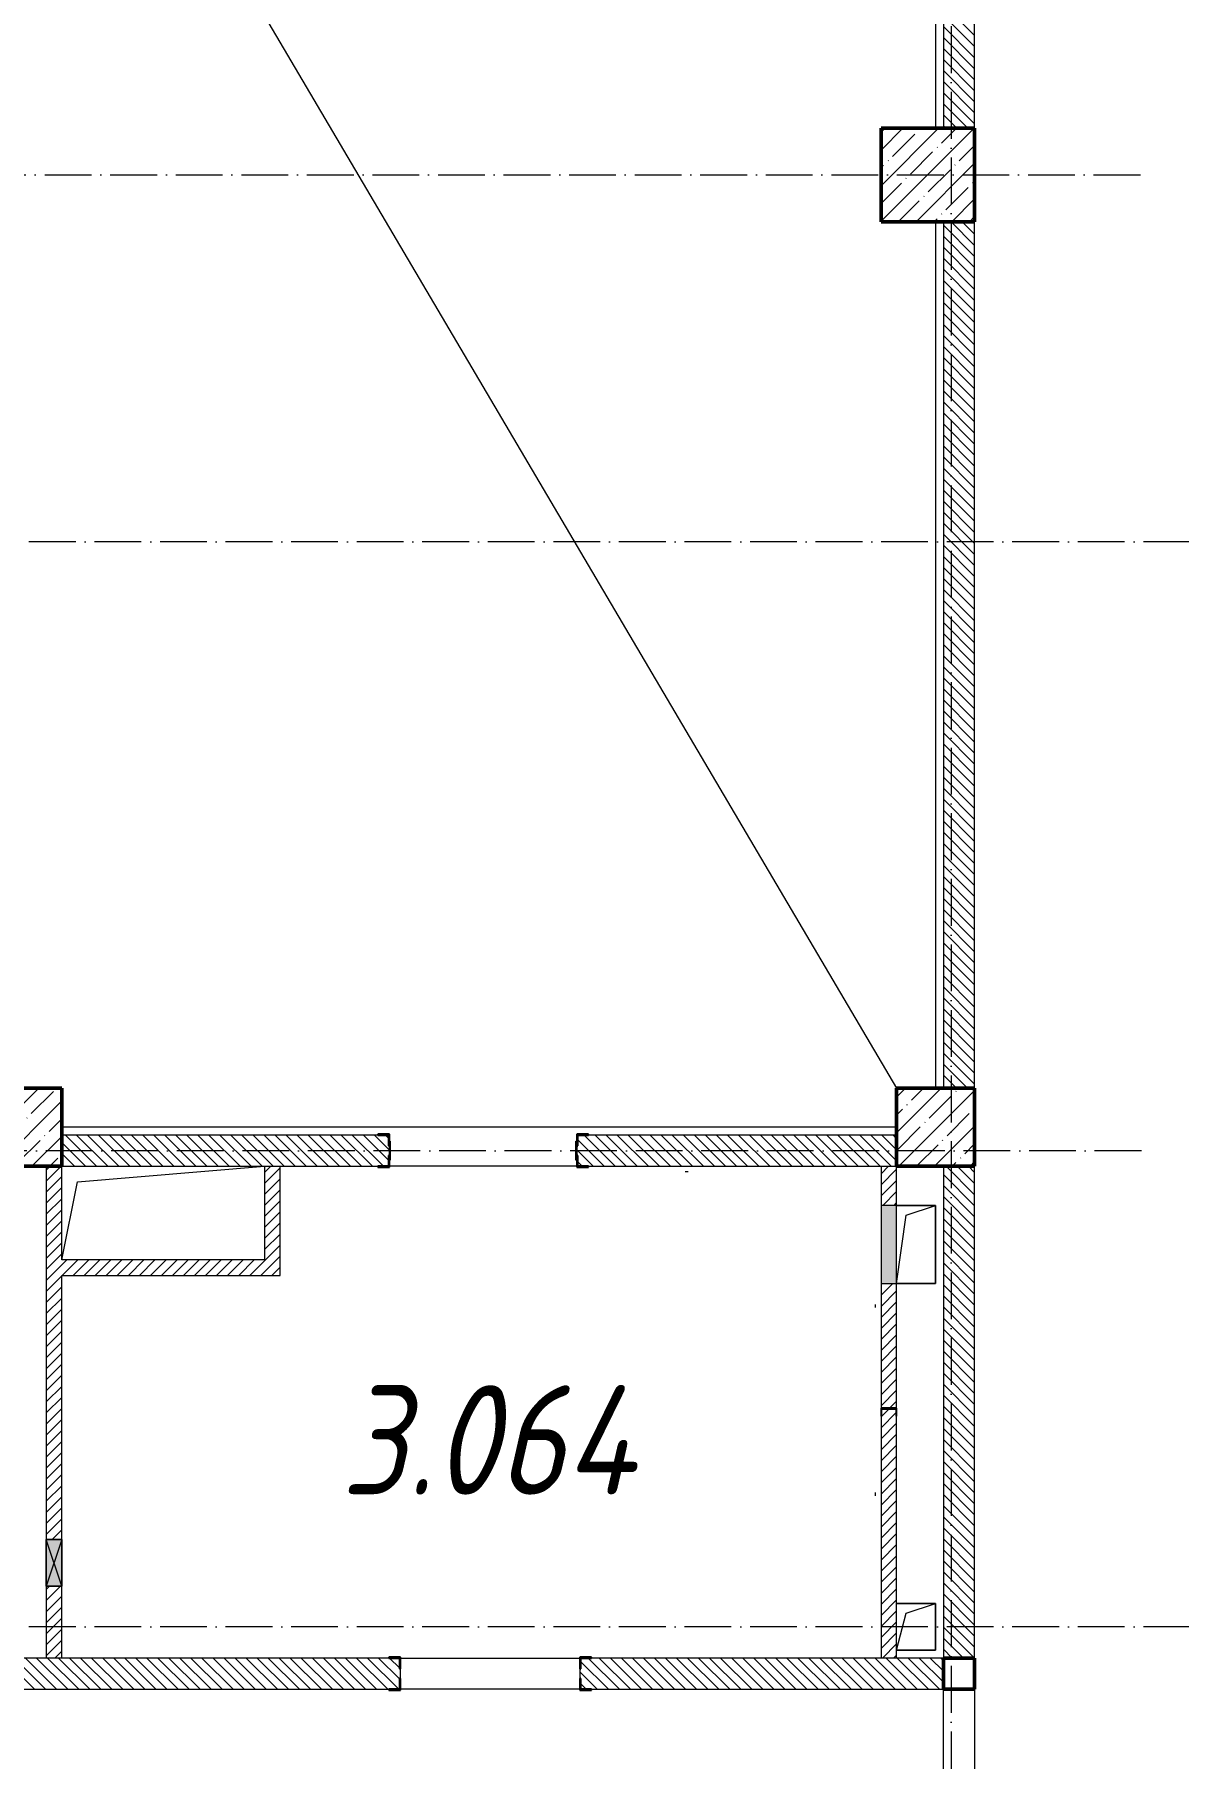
# Model space of a CAD drawing. Header units: millimetres. Extents: x -12989 to 629078, y -109036 to 555275.
# Drawn here: x 366996 to 374327, y -78326 to -67282 of the extents above; entities that cross this region are included whole.
import ezdxf

# ---------------------------------------------------------------- set-up
doc = ezdxf.new("R2010")
doc.units = ezdxf.units.MM
doc.linetypes.add('50_200_ШТРИХ_1Т_ш5_п1_п1_', pattern=[700, 500, -100, 0, -100])
for name, color, linetype, lineweight in [('4 -стяжа', 7, 'Continuous', 30), ('A-DETL-____-OTLN-4', 7, 'Continuous', 18), ('A-DETL-GENF-OTLN', 7, 'Continuous', 9), ('A-FLOR-____-OTLN', 7, 'Continuous', 9), ('A-GENM-____-MCUT', 7, 'Continuous', 25), ('A-GENM-____-OTLN', 7, 'Continuous', 9), ('A-GENM-____-OTLN-1', 7, 'Continuous', 25), ('A-GLAZ-____-OTLN', 7, 'Continuous', 9), ('A-WALL-____-MCUT-3', 7, 'Continuous', 9), ('A-WALL-____-PATT-1', 7, 'Continuous', 9), ('A-WALL-FNSH-MCUT-1', 7, 'Continuous', 9), ('I-WALL-____-OTLN', 7, 'Continuous', 9), ('S-COLS-____-MCUT', 7, 'Continuous', 50), ('S-COLS-____-OTLN', 7, 'Continuous', 9), ('S-GRID-____-OTLN-1', 7, '50_200_ШТРИХ_1Т_ш5_п1_п1_', 9), ('Марки помещений', 7, 'Continuous', 9)]:
    doc.layers.add(name, color=color, linetype=linetype, lineweight=lineweight)
doc.layers.get('4 -стяжа').off()
doc.styles.add('ISOCPEUR_I_2', font='isocpeui.ttf', dxfattribs={"width": 0.85, "height": 2.3})
pattern_1 = [(45, (283770.707, -86863.456), (-35.35534, 35.35534), [])]
pattern_2 = [(135, (283770.707, -86863.456), (-35.35534, -35.35534), [])]

# ---------------------------------------------------------------- blocks, each defined once
blk = doc.blocks.new('BSC_Колонна _Прямоугольная - 500х500-V13-АР1_План отверстий 3 этажа в осях 1-64_А-ГГ')
at = {"layer": 'S-COLS-____-OTLN'}
h = blk.add_hatch(dxfattribs=at)
h.set_pattern_fill('FP_49', color=256, style=0, pattern_type=2)
h.set_pattern_definition([(45, (-89000, -12581.04), (-114.04925, 114.04925), []), (45, (-88885.95, -12581.04), (-114.04925, 114.04925), [201.613, -40.323, 3.353, -36.97])])
h.paths.add_polyline_path([(-250, -250), (250, -250), (250, 250), (-250, 250)], flags=0)
at = {"layer": 'S-COLS-____-MCUT'}
for p, q in [((250, 250), (-250, 250)), ((-250, 250), (-250, -250)), ((250, -250), (250, 250)), ((-250, -250), (250, -250))]:
    blk.add_line(p, q, dxfattribs=at)
blk = doc.blocks.new('BSC_Колонна _Прямоугольная - 600х600-V20-АР1_План отверстий 3 этажа в осях 1-64_А-ГГ')
at = {"layer": 'S-COLS-____-OTLN'}
h = blk.add_hatch(dxfattribs=at)
h.set_pattern_fill('FP_57', color=256, style=0, pattern_type=2)
h.set_pattern_definition([(45, (-88950, -18681.04), (-114.04925, 114.04925), []), (45, (-88835.95, -18681.04), (-114.04925, 114.04925), [201.613, -40.323, 3.353, -36.97])])
h.paths.add_polyline_path([(-300, -300), (300, -300), (300, 300), (-300, 300)], flags=0)
at = {"layer": 'S-COLS-____-MCUT'}
for p, q in [((300, 300), (-300, 300)), ((-300, 300), (-300, -300)), ((300, -300), (300, 300)), ((-300, -300), (300, -300))]:
    blk.add_line(p, q, dxfattribs=at)
blk = doc.blocks.new('BSC_Колонна _Прямоугольная - 500х500-V24-АР1_План отверстий 3 этажа в осях 1-64_А-ГГ')
at = {"layer": 'S-COLS-____-OTLN'}
h = blk.add_hatch(dxfattribs=at)
h.set_pattern_fill('FP_61', color=256, style=0, pattern_type=2)
h.set_pattern_definition([(45, (-83150, -12581.04), (-114.04925, 114.04925), []), (45, (-83035.95, -12581.04), (-114.04925, 114.04925), [201.613, -40.323, 3.353, -36.97])])
h.paths.add_polyline_path([(-250, -250), (250, -250), (250, 250), (-250, 250)], flags=0)
at = {"layer": 'S-COLS-____-MCUT'}
for p, q in [((250, 250), (-250, 250)), ((-250, 250), (-250, -250)), ((250, -250), (250, 250)), ((-250, -250), (250, -250))]:
    blk.add_line(p, q, dxfattribs=at)
blk = doc.blocks.new('154_Стойка_СКБ_Уголок - СМ-2180_200-28268025-АР1_План отверстий 3 этажа в осях 1-64_А-ГГ')
at = {"layer": 'A-GENM-____-MCUT'}
for p, q in [((125, 156), (125, 81)), ((200, 156), (125, 156)), ((131, 81), (131, 150)), ((131, 150), (200, 150)), ((200, 150), (200, 156)), ((125, 81), (131, 81)), ((131, 19), (125, 19)), ((125, 19), (125, -56)), ((131, -50), (131, 19)), ((125, -56), (200, -56)), ((200, -50), (131, -50)), ((200, -56), (200, -50))]:
    blk.add_line(p, q, dxfattribs=at)
blk = doc.blocks.new('154_Стойка_СКБ_Уголок - СМ-2480_200-28346303-АР1_План отверстий 3 этажа в осях 1-64_А-ГГ')
at = {"layer": 'A-GENM-____-MCUT'}
for p, q in [((125, 156), (125, 81)), ((200, 156), (125, 156)), ((131, 81), (131, 150)), ((131, 150), (200, 150)), ((200, 150), (200, 156)), ((125, 81), (131, 81)), ((131, 19), (125, 19)), ((125, 19), (125, -56)), ((131, -50), (131, 19)), ((125, -56), (200, -56)), ((200, -50), (131, -50)), ((200, -56), (200, -50))]:
    blk.add_line(p, q, dxfattribs=at)
blk = doc.blocks.new('Стойка_Влож_Полоса боковая - Полоса-28213942-АР1_План отверстий 3 этажа в осях 1-64_А-ГГ')
at = {"layer": 'A-GENM-____-OTLN'}
for p, q in [((-5, 60), (0, 60)), ((-5, -60), (-5, 60)), ((0, 31), (0, -31)), ((0, -60), (-5, -60))]:
    blk.add_line(p, q, dxfattribs=at)
blk = doc.blocks.new('154_Фахверк_СКБ_Швеллер - Тип_100_3960-28331862-АР1_План отверстий 3 этажа в осях 1-64_А-ГГ')
at = {"layer": 'A-GENM-____-MCUT'}
for p, q in [((175, 50), (125, 50)), ((125, 50), (125, -50)), ((128, 47), (175, 47)), ((128, -47), (128, 47)), ((175, 47), (175, 50)), ((125, -50), (175, -50)), ((175, -47), (128, -47)), ((175, -50), (175, -47))]:
    blk.add_line(p, q, dxfattribs=at)
blk = doc.blocks.new('AR_Отверстие Ниша - Лючок-32402155-АР1_План отверстий 3 этажа в осях 1-64_А-ГГ')
at = {"layer": 'A-GLAZ-____-OTLN'}
blk.add_hatch(color=256, dxfattribs=at).paths.add_polyline_path([(250, 50), (-250, 50), (-250, -50), (250, -50)], flags=0)
for p, q in [((250, 50), (-250, 50)), ((-250, 50), (-250, -50)), ((250, -50), (250, 50)), ((-250, -50), (250, -50))]:
    blk.add_line(p, q, dxfattribs=at)
blk = doc.blocks.new('AR_Отверстие прямоугольное _в плите_ - AR_Отверстие прямоугольное _в плите_-V171-АР1_План отверстий 3 этажа в осях 1-64_А-ГГ')
at = {"layer": 'A-GENM-____-OTLN'}
for p, q in [((125, 250), (-125, 250)), ((-63, 188), (125, 250)), ((125, -250), (125, 250)), ((-125, -250), (-63, 188)), ((-125, -250), (125, -250))]:
    blk.add_line(p, q, dxfattribs=at)
blk = doc.blocks.new('AR_Отверстие прямоугольное _в плите_ - AR_Отверстие прямоугольное _в плите_-30552510-АР1_План отверстий 3 этажа в осях 1-64_А-ГГ')
at = {"layer": 'A-GENM-____-OTLN'}
for p, q in [((-550, 200), (650, 300)), ((-650, -300), (-550, 200))]:
    blk.add_line(p, q, dxfattribs=at)
blk = doc.blocks.new('AR_Отверстие прямоугольное _в плите_ - AR_Отверстие прямоугольное _в плите_-30552590-АР1_План отверстий 3 этажа в осях 1-64_А-ГГ')
at = {"layer": 'A-GENM-____-OTLN'}
for p, q in [((125, 150), (-125, 150)), ((-63, 88), (125, 150)), ((125, -150), (125, 150)), ((-125, -150), (-63, 88)), ((-125, -150), (125, -150))]:
    blk.add_line(p, q, dxfattribs=at)
blk = doc.blocks.new('BSC_Колонна _Прямоугольная1 - 200х200 _металл_-35216022-АР1_План отверстий 3 этажа в осях 1-64_А-ГГ')
at = {"layer": 'S-COLS-____-MCUT'}
for p, q in [((100, 100), (-100, 100)), ((-100, 100), (-100, -100)), ((100, -100), (100, 100)), ((-100, -100), (100, -100))]:
    blk.add_line(p, q, dxfattribs=at)
blk = doc.blocks.new('AR_Отверстие прямоугольное _в стене__БезПР - AR_Отверстие прямоугольное _в стене__БезПР-36899009-АР1_План отверстий 3 этажа в осях 1-64_А-ГГ')
at = {"layer": 'A-GLAZ-____-OTLN'}
blk.add_hatch(color=256, dxfattribs=at).paths.add_polyline_path([(150, 50), (-150, 50), (-150, -50), (150, -50)], flags=0)
at = {"layer": 'A-DETL-GENF-OTLN'}
for p, q in [((-150, -50), (-150, 50)), ((-150, 50), (150, 50)), ((150, 50), (-150, -50)), ((-150, 50), (150, -50)), ((150, 50), (-150, 50)), ((-150, 50), (-150, -50)), ((150, 50), (150, -50)), ((150, -50), (150, 50)), ((150, -50), (-150, -50)), ((-150, -50), (150, -50))]:
    blk.add_line(p, q, dxfattribs=at)
at = {"layer": 'A-GLAZ-____-OTLN'}
blk.add_line((150, 50), (-150, 50), dxfattribs=at)
blk = doc.blocks.new('3эт')
at = {"layer": 'S-GRID-____-OTLN-1', "color": 251, "ltscale": 0.6, "true_color": 0x636466}
for p, q in [((372870.7, -36982.5), (372870.7, -91346.1)), ((351097.5, -68182.4), (374089.5, -68182.4)), ((387845.1, -70532.4), (351097.5, -70532.4)), ((374089.5, -74432.4), (351097.5, -74432.4)), ((387845.1, -77482.4), (279340.9, -77482.4))]:
    blk.add_line(p, q, dxfattribs=at)

msp = doc.modelspace()

# ---------------------------------------------------------------- hatches: boundary and pattern name
at = {"layer": 'A-WALL-____-PATT-1'}
h = msp.add_hatch(dxfattribs=at)
h.set_pattern_fill('FP_6', color=256, style=0, pattern_type=2)
h.set_pattern_definition(pattern_2)
h.paths.add_polyline_path([(373020.7074, -67882.4142), (373020.7074, -62482.4142), (372820.7074, -62482.4142), (372820.7074, -67882.4142)], flags=0)
h = msp.add_hatch(dxfattribs=at)
h.set_pattern_fill('FP_6', color=256, style=0, pattern_type=2)
h.set_pattern_definition(pattern_2)
h.paths.add_polyline_path([(373020.7074, -74032.4142), (373020.7074, -68482.4142), (372820.7074, -68482.4142), (372820.7074, -74032.4142)], flags=0)
h = msp.add_hatch(dxfattribs=at)
h.set_pattern_fill('FP_6', color=256, style=0, pattern_type=2)
h.set_pattern_definition(pattern_2)
h.paths.add_polyline_path([(370476.7074, -74532.4142), (372520.7074, -74532.4142), (372520.7074, -74332.4142), (370476.7074, -74332.4142), (370476.7074, -74401.4142), (370470.7074, -74401.4142), (370470.7074, -74463.4142), (370476.7074, -74463.4142), (370476.7074, -74531.8288)], flags=0)
h.paths.add_polyline_path([(369195.7074, -74532.4142), (369264.7074, -74532.4142), (369264.7074, -74463.4142), (369270.7074, -74463.4142), (369270.7074, -74401.4142), (369264.7074, -74401.4142), (369264.7074, -74332.4142), (367170.7074, -74332.4142), (367170.7074, -74532.4142), (368595.3163, -74532.4142)], flags=0)
h = msp.add_hatch(dxfattribs=at)
h.set_pattern_fill('FP_5', color=256, style=0, pattern_type=2)
h.set_pattern_definition(pattern_1)
h.paths.add_polyline_path([(367070.7074, -77682.4142), (367170.7074, -77682.4142), (367170.7074, -77222.4142), (367070.7074, -77222.4142)], flags=0)
h.paths.add_polyline_path([(367070.7074, -76922.4142), (367170.7074, -76922.4142), (367170.7074, -74532.4142), (367070.7074, -74532.4142), (367070.7074, -75809.0383)], flags=0)
h = msp.add_hatch(dxfattribs=at)
h.set_pattern_fill('FP_5', color=256, style=0, pattern_type=2)
h.set_pattern_definition(pattern_1)
h.paths.add_polyline_path([(368570.7074, -75132.4142), (368570.7074, -74532.4142), (368470.7074, -74532.4142), (368470.7074, -75132.4142)], flags=0)
h = msp.add_hatch(dxfattribs=at)
h.set_pattern_fill('FP_5', color=256, style=0, pattern_type=2)
h.set_pattern_definition(pattern_1)
h.paths.add_polyline_path([(372420.7074, -77682.4142), (372520.7074, -77682.4142), (372520.7074, -76132.4142), (372517.7074, -76132.4142), (372517.7074, -76085.4142), (372423.7074, -76085.4142), (372423.7074, -76132.4142), (372420.7074, -76132.4142)], flags=0)
h.paths.add_polyline_path([(372520.7074, -76082.4142), (372520.7074, -75282.4142), (372420.7074, -75282.4142), (372420.7074, -76082.4142), (372517.7074, -76082.4142)], flags=0)
h.paths.add_polyline_path([(372420.7074, -74782.4142), (372520.7074, -74782.4142), (372520.7074, -74532.4142), (372420.7074, -74532.4142)], flags=0)
h = msp.add_hatch(dxfattribs=at)
h.set_pattern_fill('FP_6', color=256, style=0, pattern_type=2)
h.set_pattern_definition(pattern_2)
h.paths.add_polyline_path([(373020.7074, -77682.4142), (373020.7074, -74532.4142), (372820.7074, -74532.4142), (372820.7074, -77682.4142)], flags=0)
h = msp.add_hatch(dxfattribs=at)
h.set_pattern_fill('FP_5', color=256, style=0, pattern_type=2)
h.set_pattern_definition(pattern_1)
h.paths.add_polyline_path([(367170.7074, -75232.4142), (368570.7074, -75232.4142), (368570.7074, -75132.4142), (367170.7074, -75132.4142)], flags=0)
h = msp.add_hatch(dxfattribs=at)
h.set_pattern_fill('FP_6', color=256, style=0, pattern_type=2)
h.set_pattern_definition(pattern_2)
h.paths.add_polyline_path([(372820.7074, -77882.4142), (372820.7074, -77682.4142), (370496.7074, -77682.9292), (370496.7074, -77751.4142), (370490.7074, -77751.4142), (370490.7074, -77813.4142), (370496.7074, -77813.4142), (370496.7074, -77882.4142), (372130.2449, -77882.4142)], flags=0)
h.paths.add_polyline_path([(368595.3163, -77882.4142), (369334.7074, -77882.4142), (369334.7074, -77813.4142), (369340.7074, -77813.4142), (369340.7074, -77751.4142), (369334.7074, -77751.4142), (369334.7074, -77682.4142), (363926.7074, -77682.4142), (363926.7074, -77751.4142), (363920.7074, -77751.4142), (363920.7074, -77813.4142), (363926.7074, -77813.4142), (363926.7074, -77882.4142), (366827.852, -77882.4142)], flags=0)
h.paths.add_polyline_path([(362695.7074, -77882.4142), (362764.7074, -77882.4142), (362764.7074, -77813.4142), (362770.7074, -77813.4142), (362770.7074, -77751.4142), (362764.7074, -77751.4142), (362764.7074, -77682.4142), (361770.7074, -77682.4142), (361770.7074, -77882.4142)], flags=0)

# ---------------------------------------------------------------- linework, layer by layer
at = {"layer": 'A-DETL-____-OTLN-4'}
msp.add_line((355120.7074, -44532.4142), (372520.7074, -74032.4142), dxfattribs=at)
at = {"layer": 'A-FLOR-____-OTLN'}
for p, q in [((372770.7074, -62482.4142), (372770.7074, -67882.4142)), ((372770.7074, -68482.4142), (372770.7074, -74032.4142)), ((372520.7074, -74282.4142), (367170.7074, -74282.4142)), ((372520.7074, -74782.4142), (372770.7074, -74782.4142)), ((372770.7074, -74782.4142), (372770.7074, -75282.4142)), ((372770.7074, -75282.4142), (372520.7074, -75282.4142)), ((372520.7074, -77332.4142), (372770.7074, -77332.4142)), ((372770.7074, -77332.4142), (372770.7074, -77632.4142)), ((372770.7074, -77632.4142), (372520.7074, -77632.4142))]:
    msp.add_line(p, q, dxfattribs=at)
at = {"layer": 'A-WALL-____-MCUT-3'}
for p, q in [((372820.7074, -62482.4142), (372820.7074, -67882.4142)), ((373020.7074, -67882.4142), (373020.7074, -62482.4142)), ((372820.7074, -68482.4142), (372820.7074, -74032.4142)), ((373020.7074, -74032.4142), (373020.7074, -68482.4142)), ((369195.7074, -74332.4142), (367170.7074, -74332.4142)), ((372520.7074, -74332.4142), (370545.7074, -74332.4142)), ((367170.7074, -74532.4142), (369195.7074, -74532.4142)), ((370545.7074, -74532.4142), (372520.7074, -74532.4142)), ((372820.7074, -74532.4142), (372820.7074, -77682.4142)), ((373020.7074, -77682.4142), (373020.7074, -74532.4142)), ((369265.7074, -77682.4142), (365215.7074, -77682.4142)), ((372820.7074, -77682.4142), (370565.7074, -77682.4142)), ((369340.7074, -77813.4142), (369340.7074, -77751.4142)), ((370490.7074, -77751.4142), (370490.7074, -77813.4142)), ((363995.7074, -77882.4142), (369265.7074, -77882.4142)), ((370565.7074, -77882.4142), (372820.7074, -77882.4142))]:
    msp.add_line(p, q, dxfattribs=at)
at = {"layer": 'A-WALL-FNSH-MCUT-1'}
for p, q in [((367070.7074, -74532.4142), (367070.7074, -76922.4142)), ((367170.7074, -75132.4142), (367170.7074, -74532.4142)), ((368470.7074, -74532.4142), (368470.7074, -75132.4142)), ((368570.7074, -75232.4142), (368570.7074, -74532.4142)), ((372420.7074, -74532.4142), (372420.7074, -74782.4142)), ((372520.7074, -74782.4142), (372520.7074, -74532.4142)), ((371185.7074, -74567.4142), (371165.7074, -74567.4142)), ((368470.7074, -75132.4142), (367170.7074, -75132.4142)), ((367170.7074, -76922.4142), (367170.7074, -75232.4142)), ((367170.7074, -75232.4142), (368570.7074, -75232.4142)), ((372420.7074, -75282.4142), (372420.7074, -76082.4142)), ((372520.7074, -76082.4142), (372520.7074, -75282.4142)), ((372385.7074, -75437.4142), (372385.7074, -75417.4142)), ((372420.7074, -76132.4142), (372420.7074, -77682.4142)), ((372520.7074, -77682.4142), (372520.7074, -76132.4142)), ((372385.7074, -76642.4142), (372385.7074, -76622.4142)), ((367070.7074, -77222.4142), (367070.7074, -77682.4142)), ((367170.7074, -77682.4142), (367170.7074, -77222.4142))]:
    msp.add_line(p, q, dxfattribs=at)
at = {"layer": 'I-WALL-____-OTLN'}
for p, q in [((370470.7074, -74532.4142), (369270.7074, -74532.4142)), ((369340.7074, -77682.4142), (370490.7074, -77682.4142)), ((370490.7074, -77882.4142), (369340.7074, -77882.4142)), ((372820.7074, -80082.4142), (372820.7074, -77882.4142)), ((373020.7074, -77882.4142), (373020.7074, -80082.4142))]:
    msp.add_line(p, q, dxfattribs=at)

# ---------------------------------------------------------------- block references
at = {"layer": '4 -стяжа'}
msp.add_blockref('3эт', (0, 0), dxfattribs=at)
at = {"layer": 'A-GENM-____-OTLN', "rotation": 180}
msp.add_blockref('Стойка_Влож_Полоса боковая - Полоса-28213942-АР1_План отверстий 3 этажа в осях 1-64_А-ГГ', (369270.7074, -74432.4142), dxfattribs=at)
at = {"layer": 'A-GENM-____-OTLN'}
for name, p in [('Стойка_Влож_Полоса боковая - Полоса-28213942-АР1_План отверстий 3 этажа в осях 1-64_А-ГГ', (370470.7074, -74432.4142)), ('AR_Отверстие прямоугольное _в плите_ - AR_Отверстие прямоугольное _в плите_-30552510-АР1_План отверстий 3 этажа в осях 1-64_А-ГГ', (367820.7074, -74832.4142)), ('AR_Отверстие прямоугольное _в плите_ - AR_Отверстие прямоугольное _в плите_-V171-АР1_План отверстий 3 этажа в осях 1-64_А-ГГ', (372645.7074, -75032.4142)), ('AR_Отверстие прямоугольное _в плите_ - AR_Отверстие прямоугольное _в плите_-30552590-АР1_План отверстий 3 этажа в осях 1-64_А-ГГ', (372645.7074, -77482.4142))]:
    msp.add_blockref(name, p, dxfattribs=at)
at = {"layer": 'A-GENM-____-OTLN-1'}
for name, p, rotation in [('154_Стойка_СКБ_Уголок - СМ-2480_200-28346303-АР1_План отверстий 3 этажа в осях 1-64_А-ГГ', (369395.7074, -74382.4142), 180), ('154_Фахверк_СКБ_Швеллер - Тип_100_3960-28331862-АР1_План отверстий 3 этажа в осях 1-64_А-ГГ', (372470.7074, -75957.4142), 270), ('154_Стойка_СКБ_Уголок - СМ-2180_200-28268025-АР1_План отверстий 3 этажа в осях 1-64_А-ГГ', (369465.7074, -77732.4142), 180)]:
    msp.add_blockref(name, p, dxfattribs=dict(at, rotation=rotation))
for name, p in [('154_Стойка_СКБ_Уголок - СМ-2480_200-28346303-АР1_План отверстий 3 этажа в осях 1-64_А-ГГ', (370345.7074, -74482.4142)), ('154_Стойка_СКБ_Уголок - СМ-2180_200-28268025-АР1_План отверстий 3 этажа в осях 1-64_А-ГГ', (370365.7074, -77832.4142))]:
    msp.add_blockref(name, p, dxfattribs=at)
at = {"layer": 'A-GLAZ-____-OTLN', "rotation": 270}
for name, p in [('AR_Отверстие Ниша - Лючок-32402155-АР1_План отверстий 3 этажа в осях 1-64_А-ГГ', (372470.7074, -75032.4142)), ('AR_Отверстие прямоугольное _в стене__БезПР - AR_Отверстие прямоугольное _в стене__БезПР-36899009-АР1_План отверстий 3 этажа в осях 1-64_А-ГГ', (367120.7074, -77072.4142))]:
    msp.add_blockref(name, p, dxfattribs=at)
at = {"layer": 'S-COLS-____-OTLN'}
for name, p in [('BSC_Колонна _Прямоугольная - 600х600-V20-АР1_План отверстий 3 этажа в осях 1-64_А-ГГ', (372720.7074, -68182.4142)), ('BSC_Колонна _Прямоугольная - 500х500-V24-АР1_План отверстий 3 этажа в осях 1-64_А-ГГ', (366920.7074, -74282.4142)), ('BSC_Колонна _Прямоугольная - 500х500-V13-АР1_План отверстий 3 этажа в осях 1-64_А-ГГ', (372770.7074, -74282.4142))]:
    msp.add_blockref(name, p, dxfattribs=at)
at = {"layer": 'S-COLS-____-OTLN', "rotation": 270.0000000000001}
msp.add_blockref('BSC_Колонна _Прямоугольная1 - 200х200 _металл_-35216022-АР1_План отверстий 3 этажа в осях 1-64_А-ГГ', (372920.7074, -77782.4142), dxfattribs=at)

# ---------------------------------------------------------------- texts
at = {"layer": 'Марки помещений', "insert": (368960.0276, -75935.0908), "char_height": 700, "width": 817.72125, "attachment_point": 1, "style": 'ISOCPEUR_I_2'}
msp.add_mtext('3.064', dxfattribs=at)

doc.saveas('drawing.dxf')
